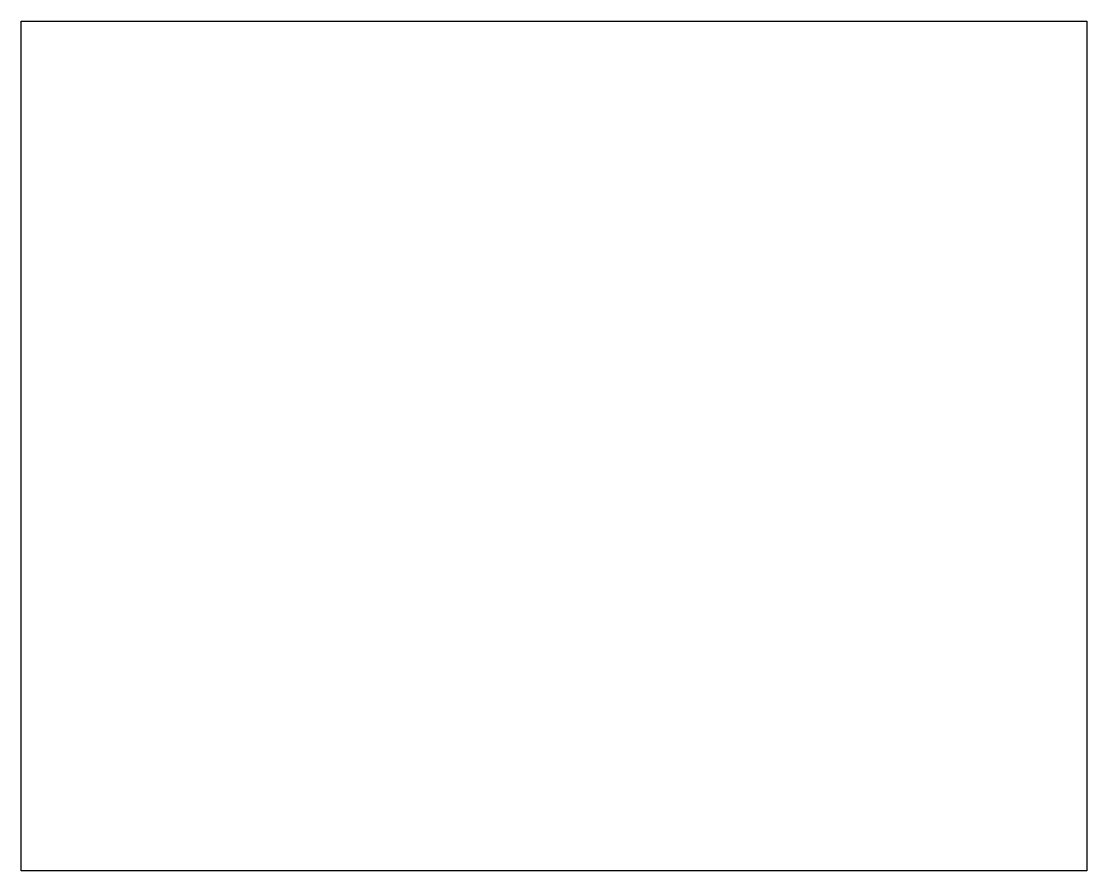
# Model space of a CAD drawing. Header units: metres. Extents: x -72.7 to 20.7, y 262.9 to 337.4.
import ezdxf

# ---------------------------------------------------------------- set-up
doc = ezdxf.new("R2010")
doc.units = ezdxf.units.M

msp = doc.modelspace()

# ---------------------------------------------------------------- linework, layer by layer
at = {"layer": 'OuterContour'}
msp.add_lwpolyline([(-72.66, 337.37), (20.665, 337.37), (20.665, 262.943), (-72.66, 262.943)], close=True, dxfattribs=at)

doc.saveas('drawing.dxf')
